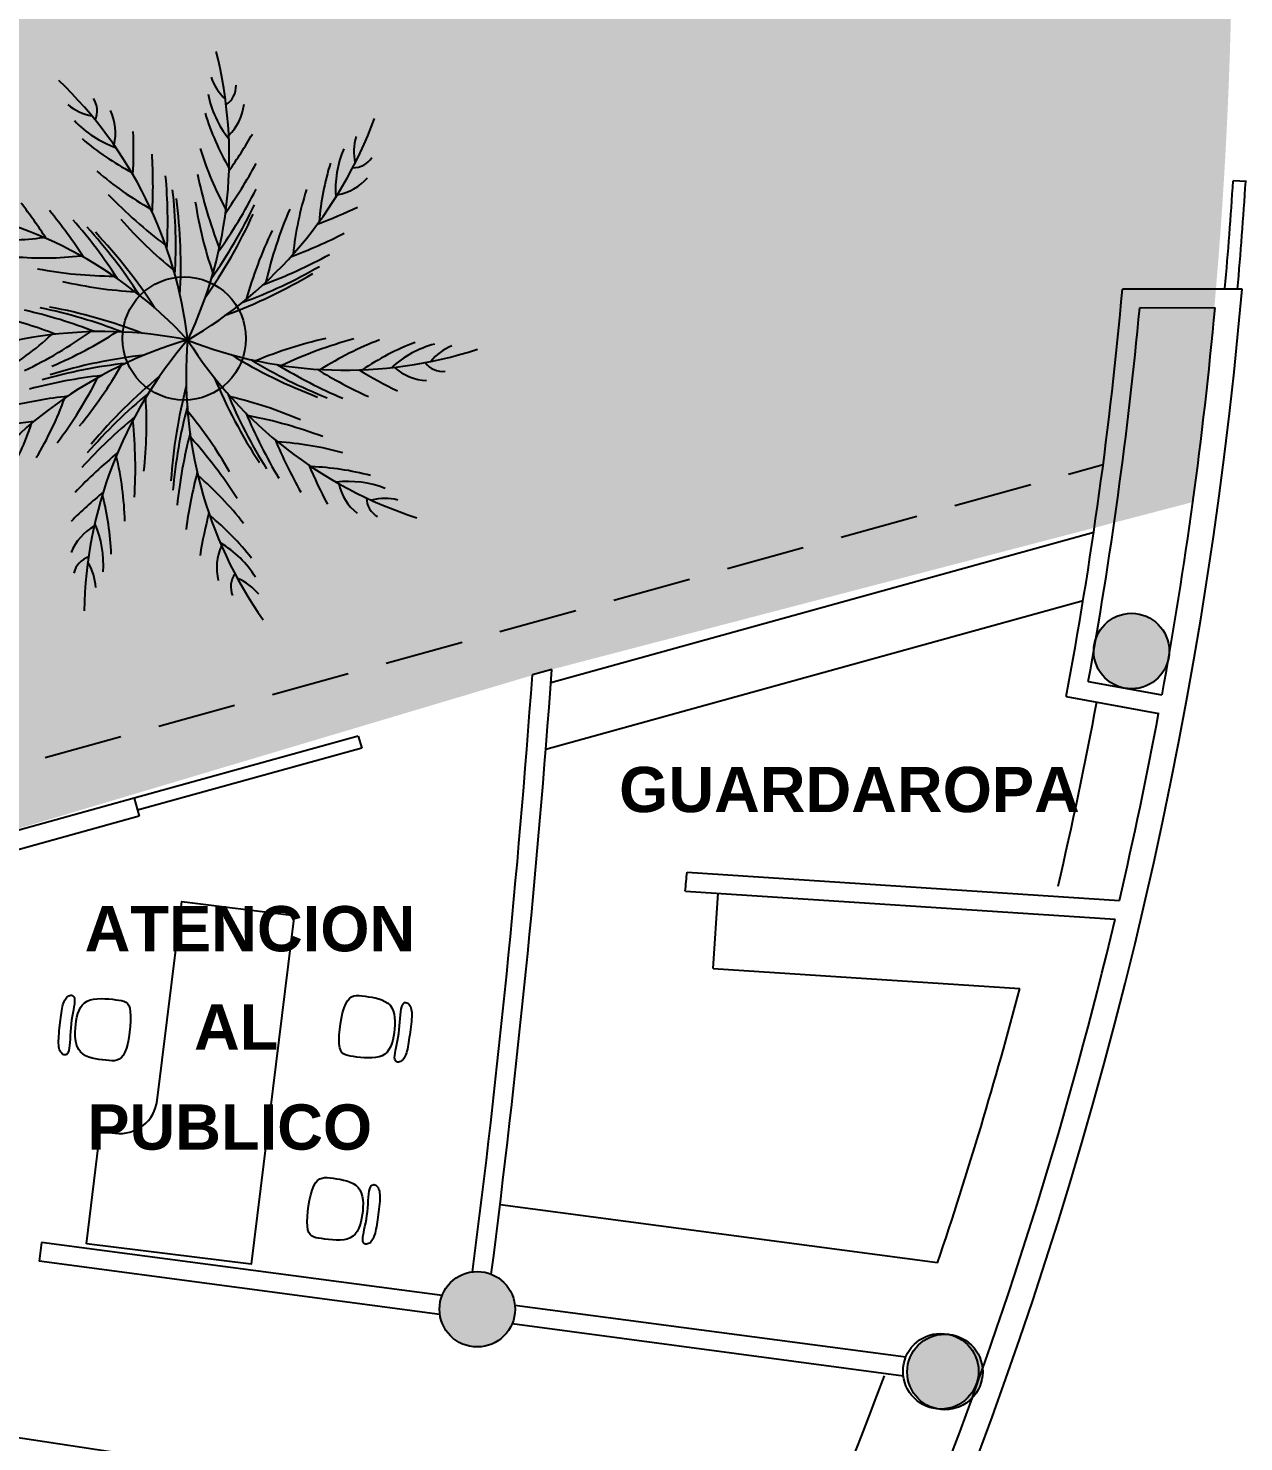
# Model space of a CAD drawing. Header units: millimetres. Extents: x 261 to 423, y 98 to 222.
# Drawn here: x 308.79 to 318.44, y 156.6 to 167.84 of the extents above; entities that cross this region are included whole.
import ezdxf

# ---------------------------------------------------------------- set-up
doc = ezdxf.new("R2010")
doc.units = ezdxf.units.MM
doc.linetypes.add('HIDDEN2', pattern=[0.1875, 0.125, -0.0625])
for name, color, linetype in [('COLUMNAS', 5, 'Continuous'), ('hach', 15, 'Continuous'), ('Letreros', 2, 'Continuous'), ('MUEBLES', 8, 'Continuous'), ('Muro-Alto', 6, 'Continuous')]:
    doc.layers.add(name, color=color, linetype=linetype)
doc.styles.add('Arial-Bold', font='arialbd.ttf')

# ---------------------------------------------------------------- blocks, each defined once
blk = doc.blocks.new('palmera')
at = {"layer": 'MUEBLES'}
blk.add_circle((179.048, 3342.105), 0.49, dxfattribs=at)
for centre, radius, start, end in [((176.016, 3343.551), 3.39, 334.5139, 14.2369), ((179.647, 3344.306), 0.404, 197.756, 227.6754), ((175.708, 3341.706), 3.39, 6.5541, 46.2772), ((179.285, 3344.11), 0.175, 303.0679, 2.3284), ((178.385, 3344.272), 0.404, 229.7962, 259.7156), ((178.182, 3343.914), 0.175, 335.1082, 34.3686), ((180.042, 3344.205), 0.82, 191.0948, 218.6684), ((179.108, 3344.015), 0.418, 314.5729, 353.2285), ((178.774, 3344.397), 0.82, 223.1351, 250.7087), ((178.084, 3343.739), 0.418, 346.6132, 25.2688), ((177.38, 3345.028), 3.39, 300.0136, 339.7366), ((181.249, 3344.528), 2.132, 197.2756, 210.0548), ((174.646, 3343.614), 4, 357.0092, 1.9595), ((176.128, 3345.733), 4, 324.9689, 329.9192), ((179.626, 3345.31), 2.132, 229.3159, 242.0951), ((181.667, 3344.375), 2.605, 196.9965, 208.5546), ((181.069, 3343.286), 0.82, 156.5945, 184.1681), ((180.8, 3343.593), 0.404, 163.2557, 193.1751), ((174.8, 3343.321), 4, 356.9371, 3.5805), ((182.246, 3342.868), 2.132, 162.7754, 175.5546), ((180.391, 3343.637), 0.175, 268.5677, 327.8281), ((180.062, 3345.403), 2.605, 229.0368, 240.5948), ((174.917, 3343.035), 4, 356.8401, 5.1995), ((182.595, 3344.108), 3.511, 191.4768, 201.432), ((176.103, 3345.402), 4, 324.8968, 331.5402), ((174.981, 3342.837), 4, 356.7459, 6.4652), ((176.05, 3345.098), 4, 324.7998, 333.1592), ((182.504, 3342.506), 2.605, 162.4962, 174.0543), ((180.191, 3343.658), 0.418, 280.0726, 318.7282), ((177.282, 3343.041), 0.175, 11.1082, 70.3686), ((177.305, 3342.842), 0.418, 22.6132, 61.2688), ((174.598, 3340.72), 4, 33.0092, 37.9595), ((180.99, 3345.668), 3.511, 223.5171, 233.4722), ((175.021, 3342.686), 4, 356.6496, 7.6292), ((182.321, 3343.676), 3.222, 188.6807, 199.0728), ((175.999, 3344.895), 4, 324.7056, 334.425), ((176.578, 3339.8), 3.39, 42.5541, 82.2772), ((177.236, 3343.45), 0.404, 265.7962, 295.7156), ((174.894, 3340.573), 4, 32.9371, 39.5805), ((180.987, 3345.156), 3.222, 220.7209, 231.1131), ((175.953, 3344.746), 4, 324.6094, 335.5889), ((183.117, 3341.76), 3.511, 156.9765, 166.9317), ((178.708, 3346.762), 4, 290.4686, 295.4189), ((177.478, 3343.78), 0.82, 259.1351, 286.7087), ((175.157, 3340.411), 4, 32.8401, 41.1995), ((175.326, 3340.288), 4, 32.7459, 42.4652), ((175.447, 3340.189), 4, 32.6496, 43.6292), ((182.647, 3341.559), 3.222, 154.1804, 164.5725), ((178.5, 3346.504), 4, 290.3965, 297.0399), ((177.63, 3345.019), 2.132, 265.3159, 278.0951), ((177.928, 3345.35), 2.605, 265.0368, 276.5948), ((178.284, 3346.283), 4, 290.2995, 298.6589), ((178.522, 3346.111), 3.511, 259.5171, 269.4722), ((178.005, 3346.048), 4, 290.1091, 301.0886), ((178.128, 3346.145), 4, 290.2053, 299.9247), ((178.821, 3345.695), 3.222, 256.7209, 267.1131), ((176.586, 3338.406), 4, 68.9371, 75.5805), ((176.894, 3338.429), 4, 68.8401, 77.1995), ((177.103, 3338.429), 4, 68.7459, 78.4652), ((177.259, 3338.42), 4, 68.6496, 79.6292), ((178.403, 3338.77), 3.39, 78.5541, 118.2772), ((176.26, 3338.35), 4, 69.0092, 73.9595), ((176.266, 3345.018), 3.511, 295.5171, 305.4722), ((176.752, 3344.857), 3.222, 292.7209, 303.1131), ((177.203, 3341.658), 0.418, 58.6132, 97.2688), ((180.018, 3338.837), 3.39, 106.1521, 145.8752), ((176.186, 3343.611), 2.132, 301.3159, 314.0951), ((176.232, 3344.054), 2.605, 301.0368, 312.5948), ((181.642, 3339.879), 3.39, 139.2179, 178.941), ((182.453, 3341.81), 3.39, 175.2179, 214.941), ((181.94, 3343.905), 3.39, 212.3155, 252.0385), ((180.328, 3345.243), 3.39, 248.3155, 288.0385), ((180.87, 3338.959), 3.222, 102.4823, 112.8744), ((181.32, 3338.715), 3.511, 105.2784, 115.2336), ((181.525, 3339.658), 2.605, 110.7981, 122.3561), ((181.649, 3340.085), 2.132, 111.0772, 123.8564), ((181.247, 3341.268), 0.82, 104.8964, 132.47), ((181.322, 3341.67), 0.404, 111.5576, 141.477), ((177.067, 3341.806), 0.175, 47.1082, 106.3686), ((176.792, 3342.518), 0.82, 295.1351, 322.7087), ((179.167, 3337.996), 4, 96.2477, 107.2272), ((181.516, 3345.384), 4, 238.411, 249.3905), ((181.668, 3345.348), 4, 238.5072, 248.2266), ((176.79, 3342.11), 0.404, 301.7962, 331.7156), ((179.025, 3337.932), 4, 96.3439, 106.0633), ((175.736, 3343.467), 3.222, 320.319, 330.7111), ((181.873, 3345.311), 4, 238.6014, 246.9608), ((182.181, 3345.278), 4, 238.6984, 245.3418), ((182.512, 3345.275), 4, 238.7705, 243.7208), ((180.995, 3342.188), 0.418, 228.3745, 267.0301), ((181.102, 3342.018), 0.175, 216.8695, 276.13), ((178.84, 3337.836), 4, 96.4381, 104.7975), ((175.231, 3343.384), 3.511, 323.1151, 333.0703), ((181.387, 3338.71), 4, 129.3134, 140.293), ((182.934, 3340.715), 4, 165.3134, 176.293), ((182.985, 3343.321), 4, 202.411, 213.3905), ((178.577, 3337.672), 4, 96.5351, 103.1785), ((175.648, 3342.514), 2.605, 328.6348, 340.1928), ((181.303, 3338.578), 4, 129.4097, 139.129), ((175.527, 3341.422), 3.222, 353.3847, 3.7769), ((183.086, 3343.203), 4, 202.5072, 212.2266), ((178.686, 3338.503), 3.222, 66.4823, 76.8744), ((181.201, 3338.396), 4, 129.5039, 137.8633), ((182.944, 3340.559), 4, 165.4097, 175.129), ((176.599, 3339.465), 3.222, 29.3847, 39.7769), ((183.23, 3343.052), 4, 202.6014, 210.9608), ((178.906, 3338.041), 3.511, 69.2784, 79.2336), ((178.314, 3337.472), 4, 96.6072, 101.5575), ((175.812, 3342.1), 2.132, 328.9139, 341.6931), ((175.149, 3341.077), 3.511, 356.1809, 6.136), ((177.617, 3340.84), 0.418, 86.2112, 124.8668), ((176.854, 3341.412), 0.82, 322.7331, 350.3067), ((182.968, 3340.352), 4, 165.5039, 173.8633), ((176.496, 3338.963), 3.511, 32.1809, 42.136), ((183.46, 3342.845), 4, 202.6984, 209.3418), ((179.626, 3338.683), 2.605, 74.7981, 86.3561), ((181.07, 3338.116), 4, 129.6009, 136.2443), ((175.973, 3340.575), 2.605, 1.7006, 13.2586), ((177.429, 3340.909), 0.175, 74.7062, 133.9667), ((177.042, 3341.049), 0.404, 329.3943, 359.3137), ((183.026, 3340.048), 4, 165.6009, 172.2443), ((183.726, 3342.648), 4, 202.7705, 207.7208), ((179.978, 3338.956), 2.132, 75.0772, 87.8564), ((177.458, 3339.042), 2.605, 37.7006, 49.2586), ((180.348, 3340.149), 0.82, 68.8964, 96.47), ((180.684, 3341.041), 0.418, 192.3745, 231.0301), ((180.959, 3337.805), 4, 129.673, 134.6232), ((176.337, 3340.318), 2.132, 1.9797, 14.7589), ((180.671, 3340.841), 0.175, 180.8695, 240.13), ((180.644, 3340.43), 0.404, 75.5576, 105.477), ((183.12, 3339.73), 4, 165.673, 170.6232), ((177.903, 3339.047), 2.132, 37.9797, 50.7589), ((178.537, 3340.248), 0.418, 119.277, 157.9326), ((177.586, 3340.31), 0.82, 355.7989, 23.3724), ((178.918, 3339.775), 0.82, 31.7989, 59.3724), ((178.342, 3340.202), 0.175, 107.772, 167.0324), ((179.724, 3340.283), 0.418, 155.277, 193.9326), ((177.941, 3340.109), 0.404, 2.46, 32.3794), ((179.593, 3340.132), 0.175, 143.772, 203.0324), ((179.324, 3339.821), 0.404, 38.46, 68.3794)]:
    blk.add_arc(centre, radius, start, end, dxfattribs=at)
blk = doc.blocks.new('si')
at = {"layer": 'MUEBLES'}
for points in [[(-24.2926, 45.694), (-24.3029, 45.7132), (-24.3106, 45.7351), (-24.3162, 45.7589), (-24.3199, 45.7839), (-24.3222, 45.8094), (-24.3233, 45.8347), (-24.3238, 45.859), (-24.3238, 45.8815), (-24.3237, 45.9018), (-24.3228, 45.9198), (-24.3203, 45.9356), (-24.3154, 45.9492), (-24.3073, 45.961), (-24.2953, 45.9709), (-24.2785, 45.9791), (-24.2561, 45.9857), (-24.2278, 45.9908), (-24.1948, 45.9944), (-24.1585, 45.9964), (-24.1207, 45.9968), (-24.0829, 45.9954), (-24.0466, 45.9923), (-24.0136, 45.9873), (-23.9853, 45.9805), (-23.9629, 45.9717), (-23.9461, 45.961), (-23.9341, 45.9485), (-23.926, 45.9343), (-23.9211, 45.9183), (-23.9186, 45.9007), (-23.9177, 45.8814), (-23.9176, 45.8607), (-23.9176, 45.8386), (-23.9181, 45.8155), (-23.9195, 45.7921), (-23.9221, 45.7689), (-23.9265, 45.7464), (-23.933, 45.7252), (-23.942, 45.7058), (-23.954, 45.6888), (-23.9693, 45.6746), (-23.9876, 45.6631), (-24.0082, 45.654), (-24.0309, 45.6472), (-24.0549, 45.6422), (-24.08, 45.639), (-24.1056, 45.6373), (-24.1311, 45.6367), (-24.1562, 45.6373), (-24.1805, 45.6391), (-24.2037, 45.6425), (-24.2255, 45.6478), (-24.2456, 45.6553), (-24.2637, 45.6653), (-24.2794, 45.6781)], [(-24.2509, 45.5378), (-24.2621, 45.54), (-24.2724, 45.5427), (-24.2817, 45.5458), (-24.29, 45.5495), (-24.2973, 45.5537), (-24.3036, 45.5583), (-24.309, 45.5634), (-24.3134, 45.569), (-24.3168, 45.5751), (-24.3189, 45.5814), (-24.3196, 45.5877), (-24.3186, 45.5938), (-24.3156, 45.5994), (-24.3105, 45.6042), (-24.3029, 45.6081), (-24.2926, 45.6107), (-24.2794, 45.612), (-24.2637, 45.6121), (-24.2456, 45.6113), (-24.2255, 45.6101), (-24.2037, 45.6085), (-24.1805, 45.607), (-24.1562, 45.6059), (-24.1311, 45.6055), (-24.1056, 45.6059), (-24.08, 45.607), (-24.0549, 45.6085), (-24.0309, 45.6101), (-24.0082, 45.6113), (-23.9876, 45.6121), (-23.9693, 45.612), (-23.954, 45.6107), (-23.942, 45.6081), (-23.9331, 45.6042), (-23.927, 45.5994), (-23.9234, 45.5938), (-23.922, 45.5877), (-23.9225, 45.5814), (-23.9246, 45.5751), (-23.928, 45.569), (-23.9324, 45.5634), (-23.9378, 45.5583), (-23.9444, 45.5537), (-23.9521, 45.5495), (-23.961, 45.5458), (-23.9712, 45.5427), (-23.9827, 45.54), (-23.9957, 45.5378), (-24.0101, 45.5361), (-24.0256, 45.5348), (-24.0422, 45.5339), (-24.0595, 45.5332), (-24.0773, 45.5329), (-24.0953, 45.5327), (-24.1133, 45.5326), (-24.1311, 45.5326), (-24.1484, 45.5326), (-24.1652, 45.5327), (-24.1814, 45.5329), (-24.1969, 45.5332), (-24.2116, 45.5339), (-24.2256, 45.5348), (-24.2387, 45.5361)]]:
    blk.add_lwpolyline(points, close=True, dxfattribs=at)

msp = doc.modelspace()

# ---------------------------------------------------------------- hatches: boundary and pattern name
at = {"layer": 'COLUMNAS'}
h = msp.add_hatch(color=256, dxfattribs=at)
edge = h.paths.add_edge_path()
edge.add_arc((317.553, 162.887), 0.3, 0, 360)
h = msp.add_hatch(color=256, dxfattribs=at)
edge = h.paths.add_edge_path()
edge.add_arc((312.356, 157.657), 0.3, 0, 360)
h = msp.add_hatch(color=256, dxfattribs=at)
edge = h.paths.add_edge_path()
edge.add_arc((316.071, 157.159), 0.3, 0, 360)
at = {"layer": 'hach'}
h = msp.add_hatch(dxfattribs=at)
h.set_pattern_fill('PHANTSQR', color=256, scale=0.75, angle=-90, style=0, pattern_type=2)
h.set_pattern_definition([(270, (190.6146, 423.8911), (0.75, -1e-16), [0.135, -0.1125, 0.135, -0.1125, 0.135, -0.12]), (360, (190.6746, 423.2011), (2e-16, 0.75), [0.135, -0.1125, 0.135, -0.1125, 0.135, -0.12])])
edge = h.paths.add_edge_path()
edge.add_line((275.19, 149.133), (274.723, 142.147))
edge.add_arc((277.005, 168.808), 26.759, 265.108, 285.0871)
edge.add_line((283.97, 142.971), (287.023, 141.56))
edge.add_line((287.023, 141.56), (287.881, 143.5))
edge.add_arc((288.141, 143.928), 0.5, 115.0029, 238.6785, ccw=False)
edge.add_arc((277.005, 168.808), 26.759, 294.0964, 316.9123)
edge.add_line((296.547, 150.528), (300.246, 149.474))
edge.add_arc((300.534, 149.392), 0.3, 90, 164.0929, ccw=False)
edge.add_line((300.534, 149.692), (300.779, 150.637))
edge.add_arc((231.68, 168.013), 71.251, 345.88421, 352.48473)
edge.add_arc((305.912, 158.22), 3.624, 163.202, 172.4847, ccw=False)
edge.add_line((302.442, 159.268), (307.789, 158.576))
edge.add_line((307.789, 158.576), (308.094, 161.292))
edge.add_line((308.094, 161.292), (312.948, 162.741))
edge.add_line((312.948, 162.741), (318.04, 164.071))
edge.add_arc((282.184, 168.829), 36.17, 352.4415, 368.9341)
edge.add_line((317.916, 174.446), (316.027, 174.108))
edge.add_line((316.027, 174.108), (308.758, 176.121))
edge.add_line((308.758, 176.121), (308.405, 179.31))
edge.add_line((308.405, 179.31), (302.749, 178.578))
edge.add_arc((302.449, 178.578), 0.3, -159.3392, 0, ccw=False)
edge.add_line((302.169, 178.473), (302.039, 178.776))
edge.add_line((302.039, 178.776), (301.291, 183.021))
edge.add_line((301.291, 183.021), (299.122, 182.626))
edge.add_line((299.122, 182.626), (299.307, 181.66))
edge.add_line((299.307, 181.66), (299.16, 181.634))
edge.add_arc((228.101, 168.805), 72.207, 10.23394, 18.57312)
edge.add_line((296.548, 191.804), (298.775, 192.553))
edge.add_line((298.775, 192.553), (298.095, 194.49))
edge.add_line((298.095, 194.49), (297.405, 196.153))
edge.add_line((297.405, 196.153), (289.699, 192.958))
edge.add_arc((289.316, 193.807), 0.931, 209.2044, 294.2973, ccw=False)
edge.add_arc((288.136, 193.691), 0.5, 245.0034, 317.467, ccw=False)
edge.add_arc((277.873, 173.91), 21.785, 62.5226, 98.1743)
edge.add_line((274.775, 195.474), (275.208, 188.485))
edge.add_arc((277.005, 168.808), 19.759, 66.2404, 95.219, ccw=False)
edge.add_arc((277.005, 168.808), 19.759, 18.9542, 66.2404, ccw=False)
edge.add_arc((277.005, 168.808), 19.759, -95.2709, 18.9542, ccw=False)
edge = h.paths.add_edge_path(flags=16)
edge.add_line((303.784, 165.766), (303.442, 164.691))
edge.add_arc((304.737, 168.766), 4.276, 44.5562, 252.3738, ccw=False)
edge.add_line((307.784, 171.766), (307.784, 165.766))
edge.add_line((307.784, 165.766), (303.784, 165.766))

# ---------------------------------------------------------------- linework, layer by layer
at = {"linetype": 'HIDDEN2', "ltscale": 5}
msp.add_line((302.598, 160.289), (317.328, 164.369), dxfattribs=at)
at = {"layer": 'COLUMNAS'}
for centre in [(317.553, 162.887), (317.553, 162.887), (312.356, 157.657), (312.356, 157.657), (316.038, 157.164), (316.071, 157.159)]:
    msp.add_circle(centre, 0.3, dxfattribs=at)
at = {"layer": 'MUEBLES'}
for p, q in [((318.467, 166.619), (318.361, 166.625)), ((317.253, 163.829), (312.941, 162.635)), ((317.169, 163.287), (312.9, 162.105)), ((311.411, 162.211), (309.631, 161.718)), ((311.411, 162.211), (311.438, 162.115)), ((311.438, 162.115), (309.657, 161.622)), ((314.23, 160.365), (314.269, 160.963)), ((314.23, 160.365), (316.666, 160.206)), ((316.013, 158.026), (312.537, 158.488))]:
    msp.add_line(p, q, dxfattribs=at)
msp.add_lwpolyline([(309.251, 158.177), (309.361, 159.07), (309.48, 159.056, 0.414214), (309.814, 159.317), (310.009, 160.897), (310.902, 160.787), (310.561, 158.016)], format="xyb", close=True, dxfattribs=at)
for centre, radius, start, end in [((283.978, 168.812), 34.452, 354.9373, 356.3605), ((283.978, 168.812), 34.552, 354.9373, 356.3605), ((283.495, 168.802), 34.368, 346.9107, 349.4054), ((283.978, 168.812), 33.802, 341.3919, 345.2488), ((283.978, 168.812), 33.702, 330.3902, 339.7168)]:
    msp.add_arc(centre, radius, start, end, dxfattribs=at)
at = {"layer": 'Muro-Alto', "linetype": 'ByBlock'}
for p, q in [((318.431, 165.763), (317.482, 165.764)), ((318.217, 165.613), (317.619, 165.614)), ((309.631, 161.718), (308.094, 161.292)), ((309.631, 161.718), (309.671, 161.574)), ((309.671, 161.574), (308.227, 161.174))]:
    msp.add_line(p, q, dxfattribs=at)
at = {"layer": 'Muro-Alto'}
for p, q in [((312.948, 162.741), (312.794, 162.698)), ((317.21, 162.646), (317.795, 162.539)), ((317.035, 162.525), (317.769, 162.391)), ((314.023, 161.13), (317.459, 160.905)), ((314.009, 160.98), (317.424, 160.757)), ((308.895, 158.188), (308.875, 158.039)), ((312.076, 157.765), (308.895, 158.188)), ((312.058, 157.616), (308.875, 158.039)), ((312.212, 156.106), (302.324, 157.599)), ((315.76, 157.275), (312.654, 157.688)), ((315.741, 157.126), (312.632, 157.54))]:
    msp.add_line(p, q, dxfattribs=at)
for centre, radius, start, end in [((283.495, 168.802), 35.068, 320.6601, 355.0288), ((283.495, 168.802), 34.122, 349.4, 354.892), ((283.495, 168.802), 34.272, 349.6519, 354.6624), ((283.495, 168.802), 34.868, 349.6519, 354.753), ((229.401, 168.654), 83.605, 352.64731, 355.91496), ((228.089, 168.802), 85.075, 352.66126, 355.91452), ((283.495, 168.802), 34.868, 346.9107, 349.4054), ((228.089, 168.802), 86.275, 354.79838, 354.89803), ((283.495, 168.802), 34.868, 331.2069, 346.6608)]:
    msp.add_arc(centre, radius, start, end, dxfattribs=at)

# ---------------------------------------------------------------- block references
at = {"layer": 'MUEBLES'}
msp.add_blockref('palmera', (130.98, -3176.734), dxfattribs=at)
at = {"layer": 'MUEBLES', "yscale": 1.199999999999818, "zscale": 1.2}
for p, xscale, rotation in [((369.932, 180.975), 1.199999999999949, 82.0664495208735), ((251.475, 137.352), 1.199999999999916, 263.4965094146888), ((369.679, 179.528), 1.199999999999949, 82.0664495208735)]:
    msp.add_blockref('si', p, dxfattribs=dict(at, xscale=xscale, rotation=rotation))

# ---------------------------------------------------------------- texts
at = {"layer": 'Letreros', "style": 'Arial-Bold'}
for s, p in [('GUARDAROPA', (313.483, 161.607)), ('ATENCION', (309.237, 160.501)), ('AL', (310.106, 159.719)), ('PUBLICO', (309.258, 158.925))]:
    msp.add_text(s, height=0.36, dxfattribs=at).set_placement(p)

doc.saveas('drawing.dxf')
